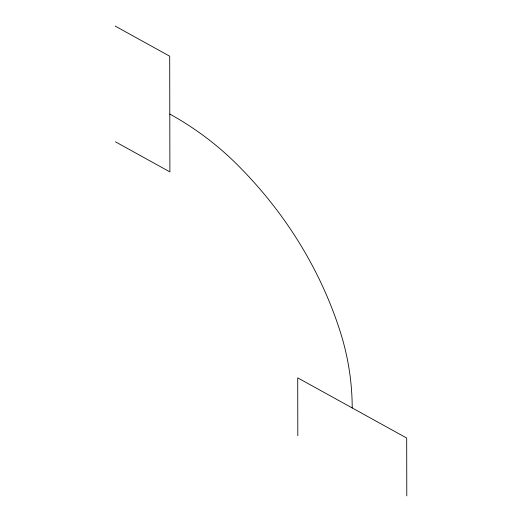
<?xml version="1.0" encoding="UTF-8"?>
<svg xmlns="http://www.w3.org/2000/svg" width="522" height="522" viewBox="0 0 522 522"><rect width="100%" height="100%" fill="white"/><g stroke="black" fill="none" stroke-linecap="round" stroke-linejoin="round"><path stroke-width="0.78" d="M115.212 26.1L169.702 56.2L169.891 171.895L115.401 141.795M406.788 495.9L406.69 438.049L297.716 377.85L297.814 435.694M352.206 407.95A294.499 270.076 8.4 0 0 339.894 330.622A444.914 408.008 8.4 0 0 236.316 163.732A294.499 270.076 8.4 0 0 169.794 114.05"/></g></svg>
